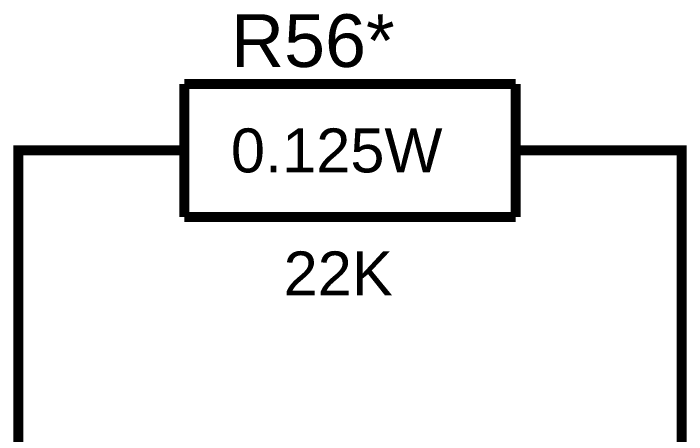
# Model space of a CAD drawing. Header units: millimetres. Extents: x -2024 to 917, y -725 to 13.
# Drawn here: x 501.92 to 522.21, y -107.36 to -94.66 of the extents above; entities that cross this region are included whole.
import ezdxf

# ---------------------------------------------------------------- set-up
doc = ezdxf.new("R2010")
doc.units = ezdxf.units.MM
doc.layers.add('Sheet', color=255, linetype='Continuous')
doc.styles.get("Standard").update_dxf_attribs({"font": 'arial.ttf'})

msp = doc.modelspace()

# ---------------------------------------------------------------- linework, layer by layer
at = {"layer": 'Sheet', "const_width": 0.3}
for points in [[(507.066, -96.785), (507.066, -100.792)], [(507.066, -96.785), (517.063, -96.785)], [(517.063, -96.785), (517.063, -100.792)], [(502.067, -111.291), (502.067, -98.789), (504.567, -98.789)], [(507.066, -98.789), (504.567, -98.789)], [(517.063, -98.789), (519.562, -98.789)], [(519.562, -98.789), (522.061, -98.789), (522.061, -113.791), (517.063, -113.791)], [(507.066, -100.792), (517.063, -100.792)]]:
    msp.add_lwpolyline(points, dxfattribs=at)

# ---------------------------------------------------------------- texts
at = {"layer": 'Sheet'}
for s, height, p in [('R56*', 1.5897, (508.473, -96.272)), ('0.125W', 1.3247, (508.473, -99.451)), ('22K', 1.3247, (510.062, -103.16))]:
    msp.add_text(s, height=height, dxfattribs=at).set_placement(p)

doc.saveas('drawing.dxf')
